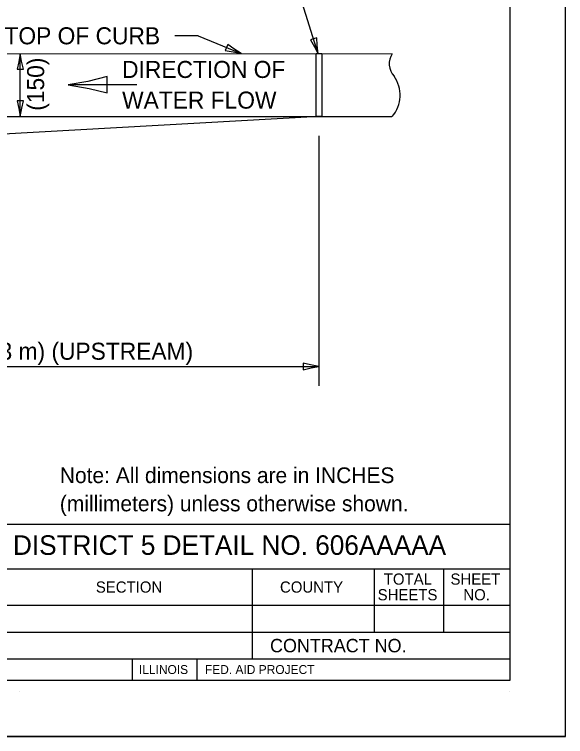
# Model space of a CAD drawing. Extents: x 0 to 2.83, y 0 to 1.83.
# Drawn here: x 2.422 to 2.833, y 0 to 0.538 of the extents above; entities that cross this region are included whole.
import ezdxf

# ---------------------------------------------------------------- set-up
doc = ezdxf.new("R2010")
doc.units = 0
for name, color, linetype in [('RD_Pr_Roadway_Dimensions', 7, 'Continuous'), ('RD_Pr_Roadway_Items', 7, 'Continuous'), ('RD_Pr_Roadway_Notes', 7, 'Continuous'), ('SH_General_Details', 7, 'Continuous'), ('SH_Printer_Plotting_Border', 7, 'Continuous')]:
    doc.layers.add(name, color=color, linetype=linetype)

msp = doc.modelspace()

# ---------------------------------------------------------------- linework, layer by layer
at = {"layer": 'RD_Pr_Roadway_Dimensions'}
for p, q in [((2.426684545406331, 0.46224100305479077), (2.426684545406331, 0.5091647566547995)), ((2.6493623582062824, 0.44768983905477505), (2.6493623582062824, 0.26141993865476976)), ((2.2670251319318067, 0.27584854470830467), (2.649360716331807, 0.27584854470830467))]:
    msp.add_line(p, q, dxfattribs=at)
for points in [[(2.424244855006331, 0.4975050890547996), (2.426684545406331, 0.49749838809640873), (2.429124235806331, 0.49749838809640873), (2.427694474606331, 0.5033337566547996), (2.426684545406331, 0.5091647566547995), (2.425553331406331, 0.5029442458547995)], [(2.429124235806331, 0.47390067065479063), (2.426684545406331, 0.4739073716131815), (2.424244855006331, 0.4739073716131815), (2.425674616206331, 0.4680720030547907), (2.426684545406331, 0.46224100305479077), (2.4278157594063314, 0.46846151385479073)], [(2.637701048731807, 0.27828823510830475), (2.637694347773416, 0.27584854470830467), (2.637694347773416, 0.2734088543083046), (2.643529716331807, 0.2748386155083048), (2.649360716331807, 0.27584854470830467), (2.6431402055318074, 0.2769797587083048)]]:
    msp.add_lwpolyline(points, close=True, dxfattribs=at)
at = {"layer": 'RD_Pr_Roadway_Items'}
for p, q in [((1.8302968382062843, 0.5095547878547949), (2.7040867358063334, 0.5089847422548016)), ((2.3296567838063336, 0.46230100785479006), (2.6493623582062824, 0.4621087692748593)), ((2.6492723510063296, 0.4620459874548396), (2.330120605067505, 0.4444219954688129)), ((2.64411193820628, 0.4621059922548389), (2.70387671900633, 0.4620759898548392))]:
    msp.add_line(p, q, dxfattribs=at)
msp.add_lwpolyline([(2.647217186606284, 0.5090147446547082), (2.6515075298063326, 0.5090147446547082), (2.6515075298063326, 0.4621059922548389), (2.647217186606284, 0.4621059922548389)], close=True, dxfattribs=at)
for centre, radius, start, end in [((2.7150603288130006, 0.5014710499639069), 0.013303527999183136, 145.60454722222224, 223.7643277777778), ((2.6851816455796347, 0.47808060763500687), 0.024742763436061563, 319.7089555555555, 34.9896222222222)]:
    msp.add_arc(centre, radius, start, end, dxfattribs=at)
at = {"layer": 'RD_Pr_Roadway_Notes'}
for p, q in [((2.6489273234063337, 0.5089543827598361), (2.6199000014063305, 0.6002716875598212)), ((2.5592351486062794, 0.5223208090547851), (2.5420437734063293, 0.5223208090547851)), ((2.5592351486062794, 0.5223208090547851), (2.5912927130063284, 0.5090597482548473)), ((2.5136765042062836, 0.48580788825484045), (2.4624174038063313, 0.48580788825484045))]:
    msp.add_line(p, q, dxfattribs=at)
for points in [[(2.6477202350542868, 0.5208052424544194), (2.6453931539660434, 0.520072557147186), (2.6430681028430154, 0.5193334857547218), (2.646198427022556, 0.5142054438445711), (2.6489273234063337, 0.5089543827598361), (2.648120962403434, 0.5152252823491866)], [(2.581451064088281, 0.5157710733374397), (2.5805123004894965, 0.5135192169796109), (2.579579728971423, 0.5112647991808146), (2.585518479770844, 0.5103554135400341), (2.5912927130063284, 0.5090597482548473), (2.585977000689766, 0.5124828466019973)], [(2.491566572806332, 0.47970866225484077), (2.491583325202309, 0.48580788825484067), (2.491583325202309, 0.49190711425484035), (2.4769949038063315, 0.48833271125484073), (2.4624174038063313, 0.48580788825484067), (2.4779686808063306, 0.48297985325484055)]]:
    msp.add_lwpolyline(points, close=True, dxfattribs=at)
at = {"layer": 'SH_General_Details'}
for p, q in [((2.833322, -1.5894508361816408e-10), (2.833322, 1.8333260000000005)), ((2.372856080929438, 0.1583706155257405), (2.7916649914402183, 0.1583706155257405)), ((0.166666, 0.12499950000000004), (2.7916555000198686, 0.12499950000000004)), ((2.5995229351682116, 0.12499950000000004), (2.5995229351682116, 0.057900192064146774)), ((2.690529237821721, 0.12499950000000004), (2.690529237821721, 0.07790011206414676)), ((2.742264030876159, 0.12499950000000004), (2.742264030876159, 0.07790011206414676)), ((2.372846589505115, 0.09790003206414677), (2.7916554999801315, 0.09790003206414677)), ((2.372846589505115, 0.07790011206414676), (2.7916554999801315, 0.07790011206414676)), ((2.372846589505115, 0.057900192064146774), (2.7916554999801315, 0.057900192064146774)), ((2.510112643252901, 0.057900192064146774), (2.510112643252901, 0.0416665)), ((2.558445783252902, 0.057900192064146774), (2.558445783252902, 0.0416665)), ((2.426190295168211, 0.03333320000000001), (2.426190295168211, 0.03333320000000001)), ((2.791655500019869, 0.03333320000000001), (2.791655500019869, 0.03333320000000001)), ((2.833322, -1.986813545227051e-11), (0, 0))]:
    msp.add_line(p, q, dxfattribs=at)
msp.add_lwpolyline([(0.166666, 1.7916595000000004), (2.7916555000198686, 1.7916595000000004), (2.7916555000198686, 0.0416665), (0.166666, 0.0416665)], close=True, dxfattribs=at)
at = {"layer": 'SH_Printer_Plotting_Border'}
msp.add_lwpolyline([(1.986813545227051e-11, -1.5894508361816408e-10), (2.833322000178813, -1.5894508361816408e-10), (2.833322000178813, 1.8333260000000005), (1.986813545227051e-11, 1.8333260000000005)], close=True, dxfattribs=at)

# ---------------------------------------------------------------- texts
at = {"layer": 'RD_Pr_Roadway_Dimensions'}
msp.add_text('(150)', height=0.0127, rotation=90, dxfattribs=at).set_placement((2.4444695458063794, 0.46643198542307485))
msp.add_text('10\'-0" (3 m) (UPSTREAM)', height=0.0127, dxfattribs=at).set_placement((2.357611177590651, 0.2808564934548369))
at = {"layer": 'RD_Pr_Roadway_Notes'}
for s, height, p in [('TOP OF CURB', 0.0127, (2.4149029755796994, 0.5159758094547694)), ('DIRECTION OF', 0.0127, (2.5026256202063277, 0.4908928886547317)), ('WATER FLOW', 0.0127, (2.5026256202063277, 0.46803288865473164)), ('Note: All dimensions are in INCHES', 0.011699999999999999, (2.456167212785346, 0.1889270217240377)), ('(millimeters) unless otherwise shown.', 0.011699999999999999, (2.456167212785346, 0.16786702172403747))]:
    msp.add_text(s, height=height, dxfattribs=at).set_placement(p)
at = {"layer": 'SH_General_Details'}
for s, height, p in [('DISTRICT 5 DETAIL NO. 606AAAAA', 0.01458333333333333, (2.421258712940467, 0.13541455753817208)), ('TOTAL', 0.008331636673419985, (2.6977687835441913, 0.11321163748494152)), ('SHEET', 0.008331636673419985, (2.7474955314007214, 0.11321163748494152)), ('SECTION', 0.008331636673419985, (2.483027084289557, 0.1072758262274368)), ('COUNTY', 0.008331636673419985, (2.6203604475771782, 0.1072758262274368)), ('SHEETS', 0.008331636673419985, (2.6931849377230757, 0.10154668414335206)), ('NO.', 0.008331636673419985, (2.7570958461832547, 0.10154668414335206)), ('CONTRACT NO.      ', 0.009999960000000004, (2.6129395481682116, 0.06279116947560852)), ('ILLINOIS', 0.006666640000000003, (2.515172068585046, 0.046620149395598186)), ('FED. AID PROJECT', 0.006666640000000003, (2.5643719598270684, 0.046620149395598186))]:
    msp.add_text(s, height=height, dxfattribs=at).set_placement(p)

doc.saveas('drawing.dxf')
